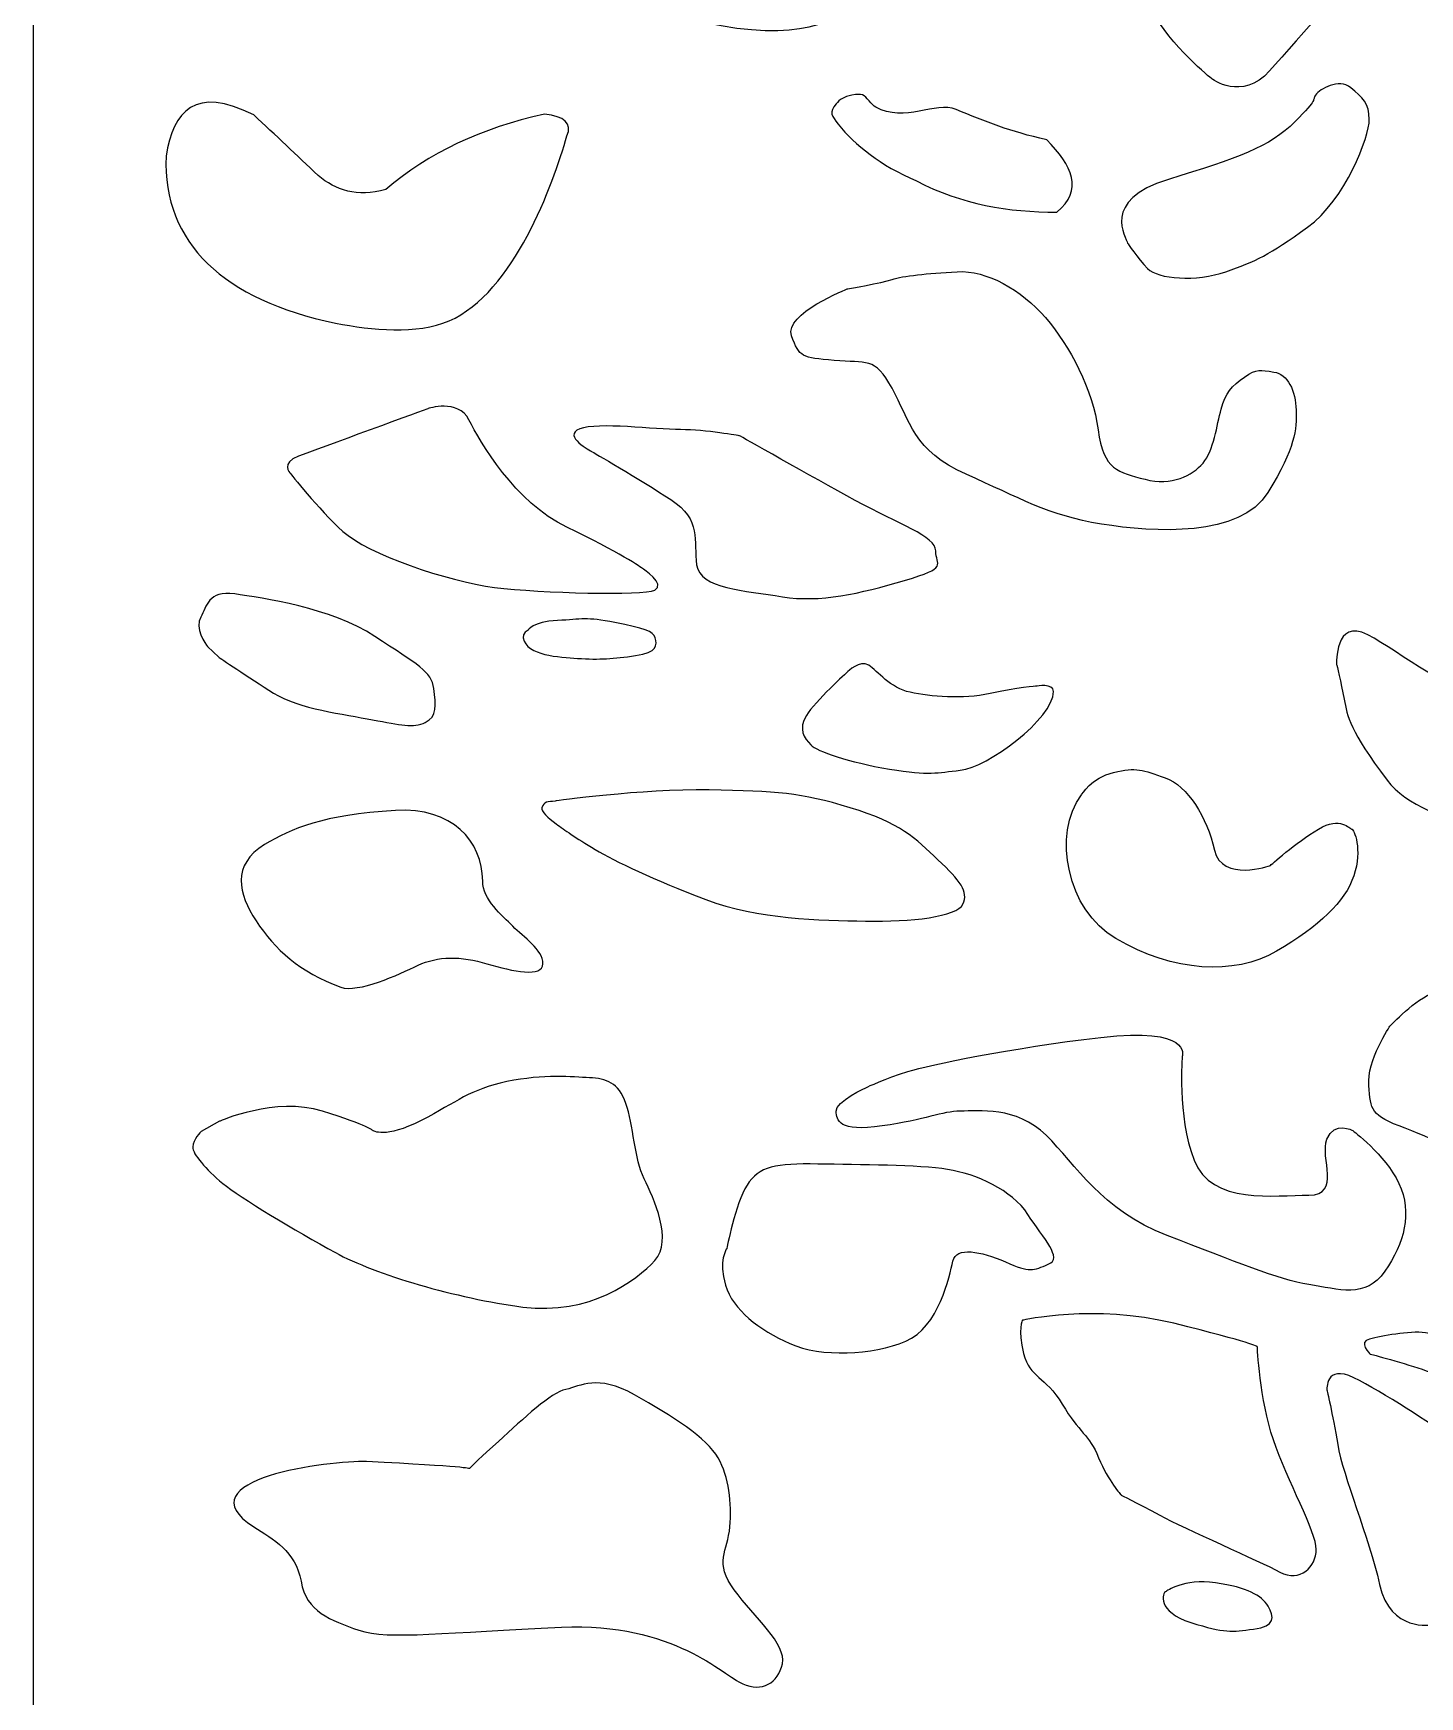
# Model space of a CAD drawing. Header units: centimetres. Extents: x -8.7 to 7.6, y -8.2 to 11.4.
# Drawn here: x 0.025 to 2.552, y 3.231 to 6.263 of the extents above; entities that cross this region are included whole.
import ezdxf

# ---------------------------------------------------------------- set-up
doc = ezdxf.new("R2010")
doc.units = ezdxf.units.CM
doc.header["$MEASUREMENT"] = 0
doc.layers.add('layer 1', color=7, linetype='Continuous')

msp = doc.modelspace()

# ---------------------------------------------------------------- linework, layer by layer
at = {"layer": 'layer 1', "color": 142}
for points, knots in [([(0.02549, 11.40766), (0.02549, 11.40766), (7.59368, 11.40766), (7.59368, 11.40766), (7.59368, 11.40766), (7.59368, 11.40766), (7.59368, -8.21043), (7.59368, -8.21043), (7.59368, -8.21043), (7.59368, -8.21043), (0.02549, -8.21043), (0.02549, -8.21043), (0.02549, -8.21043), (0.02549, -8.21043), (0.02549, 11.40766), (0.02549, 11.40766)], [0, 0, 0, 0, 0.2, 0.2, 0.2, 0.2, 0.4, 0.4, 0.4, 0.4, 0.6, 0.6, 0.6, 0.6, 1, 1, 1, 1]), ([(1.02791, 6.56658), (1.02791, 6.56658), (1.00831, 6.64049), (1.11416, 6.63765), (1.11416, 6.63765), (1.22001, 6.6348), (1.26315, 6.62628), (1.29844, 6.53816), (1.29844, 6.53816), (1.33372, 6.45004), (1.31411, 6.39319), (1.369, 6.39888), (1.369, 6.39888), (1.4239, 6.40457), (1.49447, 6.48131), (1.53368, 6.48699), (1.53368, 6.48699), (1.57289, 6.49268), (1.60033, 6.51826), (1.60425, 6.4671), (1.60425, 6.4671), (1.60817, 6.41593), (1.57289, 6.36192), (1.5376, 6.32781), (1.5376, 6.32781), (1.50231, 6.2937), (1.43958, 6.24823), (1.27883, 6.27665), (1.27883, 6.27665), (1.11808, 6.30507), (1.05536, 6.36477), (1.03575, 6.41877), (1.03575, 6.41877), (1.01615, 6.47278), (1.02791, 6.56658), (1.02791, 6.56658)], [0, 0, 0, 0, 0.1, 0.1, 0.1, 0.1, 0.2, 0.2, 0.2, 0.2, 0.3, 0.3, 0.3, 0.3, 0.4, 0.4, 0.4, 0.4, 0.5, 0.5, 0.5, 0.5, 0.6, 0.6, 0.6, 0.6, 0.7, 0.7, 0.7, 0.7, 0.8, 0.8, 0.8, 0.8, 1, 1, 1, 1]), ([(2.34134, 6.63195), (2.34134, 6.63195), (2.19629, 6.51826), (2.1414, 6.45573), (2.1414, 6.45573), (2.08651, 6.39319), (2.02769, 6.37046), (2.06298, 6.30507), (2.06298, 6.30507), (2.09826, 6.2397), (2.17276, 6.18001), (2.17276, 6.18001), (2.17276, 6.18001), (2.17276, 6.18001), (2.22764, 6.13737), (2.27861, 6.19422), (2.27861, 6.19422), (2.3296, 6.25107), (2.45113, 6.39035), (2.45113, 6.39035), (2.45113, 6.39035), (2.45113, 6.39035), (2.42368, 6.47847), (2.42368, 6.5211), (2.42368, 6.5211), (2.42368, 6.56375), (2.42761, 6.6149), (2.42761, 6.6149), (2.42761, 6.6149), (2.42761, 6.6149), (2.43905, 6.65087), (2.41366, 6.65229), (2.41366, 6.65229), (2.38826, 6.6537), (2.34134, 6.63195), (2.34134, 6.63195)], [0, 0, 0, 0, 0.1, 0.1, 0.1, 0.1, 0.2, 0.2, 0.2, 0.2, 0.3, 0.3, 0.3, 0.3, 0.4, 0.4, 0.4, 0.4, 0.5, 0.5, 0.5, 0.5, 0.6, 0.6, 0.6, 0.6, 0.7, 0.7, 0.7, 0.7, 0.8, 0.8, 0.8, 0.8, 1, 1, 1, 1]), ([(0.26739, 6.03875), (0.28117, 6.12115), (0.31991, 6.16742), (0.42758, 6.11381), (0.42758, 6.11381), (0.46665, 6.07699), (0.50572, 6.04015), (0.5448, 6.00333), (0.5448, 6.00333), (0.57668, 5.97665), (0.61511, 5.96297), (0.66787, 5.97784), (0.66787, 5.97784), (0.74601, 6.04441), (0.84237, 6.0902), (0.95701, 6.11523), (0.95701, 6.11523), (0.99412, 6.11144), (1.00779, 6.09821), (0.99803, 6.07557), (0.99803, 6.07557), (0.97268, 5.98765), (0.90182, 5.78932), (0.78315, 5.73848), (0.78315, 5.73848), (0.7242, 5.71322), (0.64311, 5.72149), (0.57605, 5.73422), (0.57605, 5.73422), (0.3735, 5.77661), (0.26151, 5.8793), (0.26739, 6.03875)], [0, 0, 0, 0, 0.1111111, 0.1111111, 0.1111111, 0.1111111, 0.2222222, 0.2222222, 0.2222222, 0.2222222, 0.3333333, 0.3333333, 0.3333333, 0.3333333, 0.4444444, 0.4444444, 0.4444444, 0.4444444, 0.5555556, 0.5555556, 0.5555556, 0.5555556, 0.6666667, 0.6666667, 0.6666667, 0.6666667, 0.7777778, 0.7777778, 0.7777778, 0.7777778, 1, 1, 1, 1]), ([(2.01978, 5.88011), (2.01783, 5.89003), (1.96899, 5.95801), (2.09402, 5.99626), (2.09402, 5.99626), (2.21904, 6.0345), (2.27961, 6.05574), (2.32454, 6.10106), (2.32454, 6.10106), (2.36948, 6.14639), (2.35455, 6.13836), (2.36243, 6.14979), (2.36243, 6.14979), (2.37028, 6.1612), (2.4047, 6.18118), (2.42633, 6.16335), (2.42633, 6.16335), (2.44794, 6.14551), (2.46024, 6.13552), (2.46024, 6.10518), (2.46024, 6.10518), (2.46024, 6.07485), (2.41722, 5.95957), (2.34738, 5.90893), (2.34738, 5.90893), (2.27752, 5.85829), (2.25328, 5.84704), (2.19894, 5.82805), (2.19894, 5.82805), (2.14463, 5.80906), (2.07479, 5.81469), (2.05634, 5.83368), (2.05634, 5.83368), (2.03792, 5.85267), (2.01978, 5.88011), (2.01978, 5.88011)], [0, 0, 0, 0, 0.1, 0.1, 0.1, 0.1, 0.2, 0.2, 0.2, 0.2, 0.3, 0.3, 0.3, 0.3, 0.4, 0.4, 0.4, 0.4, 0.5, 0.5, 0.5, 0.5, 0.6, 0.6, 0.6, 0.6, 0.7, 0.7, 0.7, 0.7, 0.8, 0.8, 0.8, 0.8, 1, 1, 1, 1]), ([(1.48844, 6.13386), (1.49467, 6.1416), (1.50342, 6.14754), (1.51715, 6.14985), (1.51715, 6.14985), (1.53665, 6.15314), (1.53927, 6.15078), (1.54855, 6.13958), (1.54855, 6.13958), (1.55257, 6.13473), (1.55661, 6.13024), (1.56068, 6.12797), (1.56068, 6.12797), (1.61376, 6.0984), (1.66994, 6.13923), (1.7072, 6.12372), (1.7072, 6.12372), (1.76102, 6.10134), (1.80556, 6.0834), (1.87239, 6.06848), (1.87239, 6.06848), (1.91852, 6.02154), (1.94037, 5.97623), (1.89084, 5.93677), (1.89084, 5.93677), (1.80319, 5.93612), (1.71736, 5.95096), (1.63491, 5.99342), (1.63491, 5.99342), (1.56889, 6.02272), (1.52326, 6.05779), (1.49253, 6.09705), (1.49253, 6.09705), (1.48038, 6.11257), (1.47532, 6.11758), (1.48844, 6.13386)], [0, 0, 0, 0, 0.1, 0.1, 0.1, 0.1, 0.2, 0.2, 0.2, 0.2, 0.3, 0.3, 0.3, 0.3, 0.4, 0.4, 0.4, 0.4, 0.5, 0.5, 0.5, 0.5, 0.6, 0.6, 0.6, 0.6, 0.7, 0.7, 0.7, 0.7, 0.8, 0.8, 0.8, 0.8, 1, 1, 1, 1]), ([(1.5102, 5.79711), (1.5102, 5.79711), (1.39282, 5.75139), (1.40737, 5.71131), (1.40737, 5.71131), (1.42192, 5.67121), (1.4258, 5.67192), (1.48497, 5.66629), (1.48497, 5.66629), (1.54414, 5.66067), (1.5587, 5.67403), (1.59071, 5.61566), (1.59071, 5.61566), (1.62272, 5.55728), (1.62952, 5.50103), (1.72555, 5.45883), (1.72555, 5.45883), (1.82159, 5.41663), (1.87495, 5.38357), (1.97195, 5.3681), (1.97195, 5.3681), (2.06896, 5.35262), (2.22514, 5.34348), (2.27558, 5.42577), (2.27558, 5.42577), (2.32603, 5.50805), (2.32797, 5.5404), (2.327, 5.57557), (2.327, 5.57557), (2.32603, 5.61073), (2.31148, 5.64168), (2.28625, 5.6452), (2.28625, 5.6452), (2.26103, 5.64871), (2.25618, 5.65223), (2.2329, 5.63605), (2.2329, 5.63605), (2.20962, 5.61987), (2.19798, 5.60652), (2.19022, 5.57768), (2.19022, 5.57768), (2.18245, 5.54884), (2.17664, 5.50173), (2.15724, 5.47922), (2.15724, 5.47922), (2.13784, 5.45672), (2.1, 5.43702), (2.05149, 5.44968), (2.05149, 5.44968), (2.00299, 5.46234), (1.97583, 5.46656), (1.96614, 5.5397), (1.96614, 5.5397), (1.95643, 5.61284), (1.91471, 5.69302), (1.8701, 5.74436), (1.8701, 5.74436), (1.82547, 5.7957), (1.76338, 5.83086), (1.70906, 5.82805), (1.70906, 5.82805), (1.65474, 5.82524), (1.61011, 5.82031), (1.59071, 5.81399), (1.59071, 5.81399), (1.57131, 5.80766), (1.5102, 5.79711), (1.5102, 5.79711)], [0, 0, 0, 0, 0.0555556, 0.0555556, 0.0555556, 0.0555556, 0.1111111, 0.1111111, 0.1111111, 0.1111111, 0.1666667, 0.1666667, 0.1666667, 0.1666667, 0.2222222, 0.2222222, 0.2222222, 0.2222222, 0.2777778, 0.2777778, 0.2777778, 0.2777778, 0.3333333, 0.3333333, 0.3333333, 0.3333333, 0.3888889, 0.3888889, 0.3888889, 0.3888889, 0.4444444, 0.4444444, 0.4444444, 0.4444444, 0.5, 0.5, 0.5, 0.5, 0.5555556, 0.5555556, 0.5555556, 0.5555556, 0.6111111, 0.6111111, 0.6111111, 0.6111111, 0.6666667, 0.6666667, 0.6666667, 0.6666667, 0.7222222, 0.7222222, 0.7222222, 0.7222222, 0.7777778, 0.7777778, 0.7777778, 0.7777778, 0.8333333, 0.8333333, 0.8333333, 0.8333333, 0.8888889, 0.8888889, 0.8888889, 0.8888889, 1, 1, 1, 1]), ([(0.49356, 5.46093), (0.49356, 5.46093), (0.47512, 5.47922), (0.50908, 5.49188), (0.50908, 5.49188), (0.54303, 5.50454), (0.7448, 5.57839), (0.7448, 5.57839), (0.7448, 5.57839), (0.7448, 5.57839), (0.79914, 5.59737), (0.8195, 5.55799), (0.8195, 5.55799), (0.83987, 5.51861), (0.90294, 5.40748), (0.998, 5.36247), (0.998, 5.36247), (1.09307, 5.31747), (1.13574, 5.28722), (1.13574, 5.28722), (1.13574, 5.28722), (1.13574, 5.28722), (1.17941, 5.25839), (1.15806, 5.24784), (1.15806, 5.24784), (1.13672, 5.23728), (0.95143, 5.24221), (0.86606, 5.25276), (0.86606, 5.25276), (0.7807, 5.26331), (0.63422, 5.31394), (0.5896, 5.35474), (0.5896, 5.35474), (0.54497, 5.39553), (0.49356, 5.46093), (0.49356, 5.46093)], [0, 0, 0, 0, 0.1, 0.1, 0.1, 0.1, 0.2, 0.2, 0.2, 0.2, 0.3, 0.3, 0.3, 0.3, 0.4, 0.4, 0.4, 0.4, 0.5, 0.5, 0.5, 0.5, 0.6, 0.6, 0.6, 0.6, 0.7, 0.7, 0.7, 0.7, 0.8, 0.8, 0.8, 0.8, 1, 1, 1, 1]), ([(1.04297, 5.50053), (1.04297, 5.50053), (0.98826, 5.52886), (1.02148, 5.5416), (1.02148, 5.5416), (1.0547, 5.55435), (1.15824, 5.54019), (1.20513, 5.54019), (1.20513, 5.54019), (1.25201, 5.54019), (1.31257, 5.52886), (1.31257, 5.52886), (1.31257, 5.52886), (1.31257, 5.52886), (1.44346, 5.45521), (1.52356, 5.4113), (1.52356, 5.4113), (1.60366, 5.3674), (1.67008, 5.34616), (1.67008, 5.31924), (1.67008, 5.31924), (1.67008, 5.29233), (1.69548, 5.2895), (1.61343, 5.26541), (1.61343, 5.26541), (1.53137, 5.24134), (1.4591, 5.22435), (1.39071, 5.23567), (1.39071, 5.23567), (1.32233, 5.247), (1.24029, 5.24984), (1.23443, 5.29375), (1.23443, 5.29375), (1.22857, 5.33766), (1.24419, 5.3759), (1.18755, 5.41272), (1.18755, 5.41272), (1.13089, 5.44954), (1.04297, 5.50053), (1.04297, 5.50053)], [0, 0, 0, 0, 0.0909091, 0.0909091, 0.0909091, 0.0909091, 0.1818182, 0.1818182, 0.1818182, 0.1818182, 0.2727273, 0.2727273, 0.2727273, 0.2727273, 0.3636364, 0.3636364, 0.3636364, 0.3636364, 0.4545455, 0.4545455, 0.4545455, 0.4545455, 0.5454545, 0.5454545, 0.5454545, 0.5454545, 0.6363636, 0.6363636, 0.6363636, 0.6363636, 0.7272727, 0.7272727, 0.7272727, 0.7272727, 0.8181818, 0.8181818, 0.8181818, 0.8181818, 1, 1, 1, 1]), ([(0.34319, 5.14515), (0.33932, 5.14867), (0.31894, 5.17962), (0.33058, 5.19861), (0.33058, 5.19861), (0.34222, 5.2176), (0.34319, 5.24784), (0.39267, 5.24081), (0.39267, 5.24081), (0.44215, 5.23377), (0.56921, 5.21549), (0.64779, 5.16344), (0.64779, 5.16344), (0.72638, 5.1114), (0.7516, 5.09944), (0.75547, 5.06849), (0.75547, 5.06849), (0.75935, 5.03755), (0.76226, 5.01716), (0.73995, 5.00661), (0.73995, 5.00661), (0.71765, 4.99606), (0.69533, 5.00168), (0.64392, 5.01153), (0.64392, 5.01153), (0.59251, 5.02137), (0.50908, 5.03122), (0.46347, 5.06006), (0.46347, 5.06006), (0.41789, 5.08889), (0.36357, 5.12546), (0.36357, 5.12546), (0.36357, 5.12546), (0.36357, 5.12546), (0.34319, 5.14515), (0.34319, 5.14515)], [0, 0, 0, 0, 0.1, 0.1, 0.1, 0.1, 0.2, 0.2, 0.2, 0.2, 0.3, 0.3, 0.3, 0.3, 0.4, 0.4, 0.4, 0.4, 0.5, 0.5, 0.5, 0.5, 0.6, 0.6, 0.6, 0.6, 0.7, 0.7, 0.7, 0.7, 0.8, 0.8, 0.8, 0.8, 1, 1, 1, 1]), ([(0.92718, 5.17469), (0.92718, 5.17469), (0.93494, 5.19017), (0.98054, 5.19228), (0.98054, 5.19228), (1.02613, 5.19439), (1.03292, 5.19931), (1.08531, 5.18876), (1.08531, 5.18876), (1.13769, 5.17821), (1.15612, 5.17329), (1.15903, 5.16063), (1.15903, 5.16063), (1.16193, 5.14797), (1.16388, 5.1339), (1.12314, 5.12828), (1.12314, 5.12828), (1.08239, 5.12265), (1.05813, 5.12054), (1.01739, 5.12335), (1.01739, 5.12335), (0.98382, 5.12567), (0.92472, 5.12793), (0.91845, 5.16063), (0.91845, 5.16063), (0.91683, 5.16911), (0.92718, 5.17469), (0.92718, 5.17469)], [0, 0, 0, 0, 0.125, 0.125, 0.125, 0.125, 0.25, 0.25, 0.25, 0.25, 0.375, 0.375, 0.375, 0.375, 0.5, 0.5, 0.5, 0.5, 0.625, 0.625, 0.625, 0.625, 0.75, 0.75, 0.75, 0.75, 1, 1, 1, 1]), ([(2.40073, 5.11245), (2.40073, 5.11245), (2.39683, 5.19743), (2.45739, 5.16627), (2.45739, 5.16627), (2.51796, 5.13512), (2.60977, 5.05438), (2.69378, 5.04872), (2.69378, 5.04872), (2.77779, 5.04305), (2.8403, 5.02606), (2.89305, 4.97648), (2.89305, 4.97648), (2.94579, 4.92692), (2.96729, 4.8476), (2.96339, 4.82776), (2.96339, 4.82776), (2.95948, 4.80794), (3.01418, 4.7867), (2.90087, 4.78811), (2.90087, 4.78811), (2.78756, 4.78952), (2.56093, 4.81077), (2.49256, 4.90142), (2.49256, 4.90142), (2.42418, 4.99206), (2.42028, 5.01756), (2.41441, 5.04872), (2.41441, 5.04872), (2.40856, 5.07988), (2.40073, 5.11245), (2.40073, 5.11245)], [0, 0, 0, 0, 0.1111111, 0.1111111, 0.1111111, 0.1111111, 0.2222222, 0.2222222, 0.2222222, 0.2222222, 0.3333333, 0.3333333, 0.3333333, 0.3333333, 0.4444444, 0.4444444, 0.4444444, 0.4444444, 0.5555556, 0.5555556, 0.5555556, 0.5555556, 0.6666667, 0.6666667, 0.6666667, 0.6666667, 0.7777778, 0.7777778, 0.7777778, 0.7777778, 1, 1, 1, 1]), ([(1.71488, 4.91941), (1.67122, 4.91518), (1.66056, 4.90885), (1.58586, 4.92151), (1.58586, 4.92151), (1.51117, 4.93417), (1.45394, 4.95386), (1.4423, 4.96582), (1.4423, 4.96582), (1.43065, 4.97777), (1.41901, 4.99395), (1.43453, 5.01927), (1.43453, 5.01927), (1.45004, 5.04459), (1.50922, 5.09874), (1.50922, 5.09874), (1.50922, 5.09874), (1.50922, 5.09874), (1.53154, 5.12125), (1.54802, 5.1107), (1.54802, 5.1107), (1.56452, 5.10015), (1.58683, 5.0692), (1.6237, 5.06147), (1.6237, 5.06147), (1.66056, 5.05373), (1.71876, 5.0481), (1.76921, 5.05936), (1.76921, 5.05936), (1.81965, 5.07061), (1.8536, 5.07271), (1.8536, 5.07271), (1.8536, 5.07271), (1.8536, 5.07271), (1.88465, 5.07834), (1.88465, 5.06287), (1.88465, 5.06287), (1.88465, 5.01337), (1.76389, 4.92413), (1.71488, 4.91941)], [0, 0, 0, 0, 0.0909091, 0.0909091, 0.0909091, 0.0909091, 0.1818182, 0.1818182, 0.1818182, 0.1818182, 0.2727273, 0.2727273, 0.2727273, 0.2727273, 0.3636364, 0.3636364, 0.3636364, 0.3636364, 0.4545455, 0.4545455, 0.4545455, 0.4545455, 0.5454545, 0.5454545, 0.5454545, 0.5454545, 0.6363636, 0.6363636, 0.6363636, 0.6363636, 0.7272727, 0.7272727, 0.7272727, 0.7272727, 0.8181818, 0.8181818, 0.8181818, 0.8181818, 1, 1, 1, 1]), ([(1.99829, 4.61248), (2.10378, 4.55158), (2.21319, 4.5445), (2.29134, 4.58982), (2.29134, 4.58982), (2.36948, 4.63515), (2.41568, 4.67903), (2.432, 4.7272), (2.432, 4.7272), (2.44831, 4.77538), (2.43223, 4.8122), (2.42809, 4.81219), (2.42809, 4.81219), (2.42395, 4.81217), (2.40856, 4.83626), (2.36753, 4.81219), (2.36753, 4.81219), (2.3265, 4.78811), (2.27961, 4.74562), (2.27961, 4.74562), (2.27961, 4.74562), (2.27961, 4.74562), (2.1917, 4.71446), (2.17803, 4.77395), (2.17803, 4.77395), (2.16435, 4.83343), (2.12918, 4.8915), (2.08816, 4.90567), (2.08816, 4.90567), (2.04713, 4.91983), (2.03541, 4.92549), (1.99438, 4.91558), (1.99438, 4.91558), (1.95336, 4.90567), (1.93577, 4.87451), (1.93577, 4.87451), (1.93577, 4.87451), (1.88229, 4.8034), (1.90937, 4.66381), (1.99829, 4.61248)], [0, 0, 0, 0, 0.0909091, 0.0909091, 0.0909091, 0.0909091, 0.1818182, 0.1818182, 0.1818182, 0.1818182, 0.2727273, 0.2727273, 0.2727273, 0.2727273, 0.3636364, 0.3636364, 0.3636364, 0.3636364, 0.4545455, 0.4545455, 0.4545455, 0.4545455, 0.5454545, 0.5454545, 0.5454545, 0.5454545, 0.6363636, 0.6363636, 0.6363636, 0.6363636, 0.7272727, 0.7272727, 0.7272727, 0.7272727, 0.8181818, 0.8181818, 0.8181818, 0.8181818, 1, 1, 1, 1]), ([(0.97665, 4.86314), (0.97665, 4.86314), (1.13284, 4.88564), (1.25701, 4.88353), (1.25701, 4.88353), (1.38117, 4.88142), (1.42289, 4.87861), (1.51407, 4.85118), (1.51407, 4.85118), (1.60526, 4.82375), (1.6334, 4.79492), (1.67413, 4.75624), (1.67413, 4.75624), (1.71488, 4.71756), (1.73041, 4.69857), (1.71974, 4.67536), (1.71974, 4.67536), (1.70906, 4.65215), (1.62467, 4.64301), (1.5422, 4.64441), (1.5422, 4.64441), (1.45975, 4.64582), (1.34625, 4.64793), (1.25118, 4.68379), (1.25118, 4.68379), (1.15612, 4.71967), (1.08628, 4.75342), (1.04941, 4.77523), (1.04941, 4.77523), (1.01254, 4.79703), (0.99412, 4.81039), (0.97859, 4.82164), (0.97859, 4.82164), (0.96307, 4.8329), (0.95046, 4.84415), (0.9524, 4.85118), (0.9524, 4.85118), (0.95555, 4.86265), (0.9637, 4.86197), (0.97665, 4.86314)], [0, 0, 0, 0, 0.0909091, 0.0909091, 0.0909091, 0.0909091, 0.1818182, 0.1818182, 0.1818182, 0.1818182, 0.2727273, 0.2727273, 0.2727273, 0.2727273, 0.3636364, 0.3636364, 0.3636364, 0.3636364, 0.4545455, 0.4545455, 0.4545455, 0.4545455, 0.5454545, 0.5454545, 0.5454545, 0.5454545, 0.6363636, 0.6363636, 0.6363636, 0.6363636, 0.7272727, 0.7272727, 0.7272727, 0.7272727, 0.8181818, 0.8181818, 0.8181818, 0.8181818, 1, 1, 1, 1]), ([(0.43148, 4.64506), (0.39938, 4.69421), (0.38607, 4.7467), (0.44711, 4.78386), (0.44711, 4.78386), (0.49595, 4.81359), (0.55261, 4.83769), (0.68546, 4.84619), (0.68546, 4.84619), (0.7883, 4.85276), (0.84448, 4.79014), (0.84448, 4.71744), (0.84448, 4.71744), (0.84448, 4.68333), (0.87977, 4.65491), (0.89938, 4.63501), (0.89938, 4.63501), (0.91897, 4.61511), (0.95426, 4.59237), (0.95426, 4.56679), (0.95426, 4.56679), (0.95426, 4.54121), (0.89938, 4.55258), (0.85233, 4.56679), (0.85233, 4.56679), (0.80528, 4.581), (0.76215, 4.581), (0.72686, 4.56395), (0.72686, 4.56395), (0.69158, 4.5469), (0.61708, 4.51278), (0.58571, 4.52415), (0.58571, 4.52415), (0.51101, 4.55123), (0.46584, 4.59248), (0.43148, 4.64506)], [0, 0, 0, 0, 0.1, 0.1, 0.1, 0.1, 0.2, 0.2, 0.2, 0.2, 0.3, 0.3, 0.3, 0.3, 0.4, 0.4, 0.4, 0.4, 0.5, 0.5, 0.5, 0.5, 0.6, 0.6, 0.6, 0.6, 0.7, 0.7, 0.7, 0.7, 0.8, 0.8, 0.8, 0.8, 1, 1, 1, 1]), ([(2.49842, 4.45385), (2.49842, 4.45385), (2.45544, 4.39012), (2.45934, 4.34479), (2.45934, 4.34479), (2.46325, 4.29947), (2.4613, 4.29097), (2.52577, 4.26689), (2.52577, 4.26689), (2.59024, 4.24282), (2.63518, 4.21449), (2.67033, 4.18474), (2.67033, 4.18474), (2.7055, 4.155), (2.74457, 4.13234), (2.79537, 4.13092), (2.79537, 4.13092), (2.84616, 4.12951), (2.92431, 4.13942), (2.98683, 4.17059), (2.98683, 4.17059), (3.04934, 4.20174), (3.10795, 4.26831), (3.10795, 4.26831), (3.10795, 4.26831), (3.10795, 4.26831), (3.10599, 4.31363), (3.0552, 4.31505), (3.0552, 4.31505), (3.00441, 4.31647), (2.91259, 4.30938), (2.91259, 4.30938), (2.91259, 4.30938), (2.91259, 4.30938), (2.8618, 4.30231), (2.82858, 4.34479), (2.82858, 4.34479), (2.79537, 4.38728), (2.65861, 4.50768), (2.65861, 4.50768), (2.65861, 4.50768), (2.65861, 4.50768), (2.61173, 4.52609), (2.57851, 4.51476), (2.57851, 4.51476), (2.54531, 4.50342), (2.49842, 4.45385), (2.49842, 4.45385)], [0, 0, 0, 0, 0.0769231, 0.0769231, 0.0769231, 0.0769231, 0.1538462, 0.1538462, 0.1538462, 0.1538462, 0.2307692, 0.2307692, 0.2307692, 0.2307692, 0.3076923, 0.3076923, 0.3076923, 0.3076923, 0.3846154, 0.3846154, 0.3846154, 0.3846154, 0.4615385, 0.4615385, 0.4615385, 0.4615385, 0.5384615, 0.5384615, 0.5384615, 0.5384615, 0.6153846, 0.6153846, 0.6153846, 0.6153846, 0.6923077, 0.6923077, 0.6923077, 0.6923077, 0.7692308, 0.7692308, 0.7692308, 0.7692308, 0.8461538, 0.8461538, 0.8461538, 0.8461538, 1, 1, 1, 1]), ([(1.54505, 4.34196), (1.54505, 4.34196), (1.48644, 4.31505), (1.4884, 4.29806), (1.4884, 4.29806), (1.49035, 4.28106), (1.4923, 4.25982), (1.5724, 4.27114), (1.5724, 4.27114), (1.65249, 4.28247), (1.6818, 4.29806), (1.71502, 4.29806), (1.71502, 4.29806), (1.74823, 4.29806), (1.81661, 4.30797), (1.8713, 4.25415), (1.8713, 4.25415), (1.92601, 4.20033), (1.97094, 4.11818), (2.09206, 4.07145), (2.09206, 4.07145), (2.21319, 4.0247), (2.29524, 3.99071), (2.34995, 3.98221), (2.34995, 3.98221), (2.40464, 3.97371), (2.45348, 3.9553), (2.48865, 4.00629), (2.48865, 4.00629), (2.52382, 4.05728), (2.53944, 4.11251), (2.51405, 4.16633), (2.51405, 4.16633), (2.48865, 4.22015), (2.43004, 4.26264), (2.43004, 4.26264), (2.43004, 4.26264), (2.43004, 4.26264), (2.39683, 4.28106), (2.38315, 4.24707), (2.38315, 4.24707), (2.36948, 4.21308), (2.41051, 4.14509), (2.34995, 4.14509), (2.34995, 4.14509), (2.28938, 4.14509), (2.17217, 4.12668), (2.14091, 4.20883), (2.14091, 4.20883), (2.10964, 4.29097), (2.11942, 4.39862), (2.11942, 4.39862), (2.11942, 4.39862), (2.11942, 4.39862), (2.13701, 4.45243), (1.97094, 4.43261), (1.97094, 4.43261), (1.80489, 4.41278), (1.66031, 4.38303), (1.61929, 4.37028), (1.61929, 4.37028), (1.57826, 4.35754), (1.54505, 4.34196), (1.54505, 4.34196)], [0, 0, 0, 0, 0.0588235, 0.0588235, 0.0588235, 0.0588235, 0.1176471, 0.1176471, 0.1176471, 0.1176471, 0.1764706, 0.1764706, 0.1764706, 0.1764706, 0.2352941, 0.2352941, 0.2352941, 0.2352941, 0.2941176, 0.2941176, 0.2941176, 0.2941176, 0.3529412, 0.3529412, 0.3529412, 0.3529412, 0.4117647, 0.4117647, 0.4117647, 0.4117647, 0.4705882, 0.4705882, 0.4705882, 0.4705882, 0.5294118, 0.5294118, 0.5294118, 0.5294118, 0.5882353, 0.5882353, 0.5882353, 0.5882353, 0.6470588, 0.6470588, 0.6470588, 0.6470588, 0.7058824, 0.7058824, 0.7058824, 0.7058824, 0.7647059, 0.7647059, 0.7647059, 0.7647059, 0.8235294, 0.8235294, 0.8235294, 0.8235294, 0.8823529, 0.8823529, 0.8823529, 0.8823529, 1, 1, 1, 1]), ([(0.36506, 4.27964), (0.36506, 4.27964), (0.46665, 4.32496), (0.55261, 4.29806), (0.55261, 4.29806), (0.63857, 4.27114), (0.64443, 4.26264), (0.64443, 4.26264), (0.64443, 4.26264), (0.64443, 4.26264), (0.66592, 4.24707), (0.73233, 4.28106), (0.73233, 4.28106), (0.79877, 4.31505), (0.82026, 4.33771), (0.88863, 4.35188), (0.88863, 4.35188), (0.95701, 4.36604), (1.00781, 4.36038), (1.03906, 4.35896), (1.03906, 4.35896), (1.07032, 4.35754), (1.09181, 4.35046), (1.10548, 4.31222), (1.10548, 4.31222), (1.11916, 4.27397), (1.12111, 4.21024), (1.1387, 4.17483), (1.1387, 4.17483), (1.15628, 4.13942), (1.19145, 4.06295), (1.15824, 4.02611), (1.15824, 4.02611), (1.12502, 3.98929), (1.03906, 3.92555), (0.91794, 3.94114), (0.91794, 3.94114), (0.79681, 3.95671), (0.64834, 4.00063), (0.57605, 4.04028), (0.57605, 4.04028), (0.50377, 4.07994), (0.40215, 4.14081), (0.37092, 4.16633), (0.37092, 4.16633), (0.33969, 4.19186), (0.31603, 4.21962), (0.31603, 4.23299), (0.31603, 4.23299), (0.31603, 4.24635), (0.33155, 4.26112), (0.33155, 4.26112), (0.33155, 4.26112), (0.33155, 4.26112), (0.36506, 4.27964), (0.36506, 4.27964)], [0, 0, 0, 0, 0.0666667, 0.0666667, 0.0666667, 0.0666667, 0.1333333, 0.1333333, 0.1333333, 0.1333333, 0.2, 0.2, 0.2, 0.2, 0.2666667, 0.2666667, 0.2666667, 0.2666667, 0.3333333, 0.3333333, 0.3333333, 0.3333333, 0.4, 0.4, 0.4, 0.4, 0.4666667, 0.4666667, 0.4666667, 0.4666667, 0.5333333, 0.5333333, 0.5333333, 0.5333333, 0.6, 0.6, 0.6, 0.6, 0.6666667, 0.6666667, 0.6666667, 0.6666667, 0.7333333, 0.7333333, 0.7333333, 0.7333333, 0.8, 0.8, 0.8, 0.8, 0.8666667, 0.8666667, 0.8666667, 0.8666667, 1, 1, 1, 1]), ([(1.28913, 4.04736), (1.28913, 4.04736), (1.30475, 4.12951), (1.32625, 4.1635), (1.32625, 4.1635), (1.34774, 4.1975), (1.37899, 4.20315), (1.45518, 4.20174), (1.45518, 4.20174), (1.53137, 4.20033), (1.63883, 4.20033), (1.69158, 4.19183), (1.69158, 4.19183), (1.74432, 4.18333), (1.80879, 4.155), (1.83809, 4.10968), (1.83809, 4.10968), (1.8674, 4.06435), (1.90256, 4.03036), (1.87521, 4.01904), (1.87521, 4.01904), (1.84786, 4.00771), (1.842, 4.00346), (1.79706, 4.02328), (1.79706, 4.02328), (1.75213, 4.04311), (1.7072, 4.0516), (1.70134, 4.0247), (1.70134, 4.0247), (1.69548, 3.99779), (1.67594, 3.90431), (1.61538, 3.87882), (1.61538, 3.87882), (1.55482, 3.85332), (1.46105, 3.84907), (1.40439, 3.87457), (1.40439, 3.87457), (1.34774, 3.90006), (1.30085, 3.93547), (1.28717, 3.98079), (1.28717, 3.98079), (1.2735, 4.02611), (1.28913, 4.04736), (1.28913, 4.04736)], [0, 0, 0, 0, 0.0833333, 0.0833333, 0.0833333, 0.0833333, 0.1666667, 0.1666667, 0.1666667, 0.1666667, 0.25, 0.25, 0.25, 0.25, 0.3333333, 0.3333333, 0.3333333, 0.3333333, 0.4166667, 0.4166667, 0.4166667, 0.4166667, 0.5, 0.5, 0.5, 0.5, 0.5833333, 0.5833333, 0.5833333, 0.5833333, 0.6666667, 0.6666667, 0.6666667, 0.6666667, 0.75, 0.75, 0.75, 0.75, 0.8333333, 0.8333333, 0.8333333, 0.8333333, 1, 1, 1, 1]), ([(1.82833, 3.91706), (1.82833, 3.91706), (1.95922, 3.9468), (2.10378, 3.9114), (2.10378, 3.9114), (2.24835, 3.87598), (2.25617, 3.8689), (2.25617, 3.8689), (2.25617, 3.8689), (2.25617, 3.8689), (2.26008, 3.77259), (2.28548, 3.69894), (2.28548, 3.69894), (2.31087, 3.62529), (2.36362, 3.5304), (2.36362, 3.49923), (2.36362, 3.49923), (2.36362, 3.46807), (2.33432, 3.43833), (2.2972, 3.45816), (2.2972, 3.45816), (2.26008, 3.47799), (2.12333, 3.53748), (2.0784, 3.56155), (2.0784, 3.56155), (2.03346, 3.58563), (2.00805, 3.59838), (2.00805, 3.59838), (2.00805, 3.59838), (2.00805, 3.59838), (1.98461, 3.62387), (1.96703, 3.66636), (1.96703, 3.66636), (1.94944, 3.70885), (1.93186, 3.71168), (1.90061, 3.76409), (1.90061, 3.76409), (1.86935, 3.81649), (1.842, 3.81083), (1.83028, 3.85616), (1.83028, 3.85616), (1.81856, 3.90148), (1.82833, 3.91706), (1.82833, 3.91706)], [0, 0, 0, 0, 0.0833333, 0.0833333, 0.0833333, 0.0833333, 0.1666667, 0.1666667, 0.1666667, 0.1666667, 0.25, 0.25, 0.25, 0.25, 0.3333333, 0.3333333, 0.3333333, 0.3333333, 0.4166667, 0.4166667, 0.4166667, 0.4166667, 0.5, 0.5, 0.5, 0.5, 0.5833333, 0.5833333, 0.5833333, 0.5833333, 0.6666667, 0.6666667, 0.6666667, 0.6666667, 0.75, 0.75, 0.75, 0.75, 0.8333333, 0.8333333, 0.8333333, 0.8333333, 1, 1, 1, 1]), ([(2.46183, 3.85532), (2.46183, 3.85532), (2.43856, 3.87783), (2.46087, 3.88275), (2.46087, 3.88275), (2.48318, 3.88768), (2.53185, 3.89845), (2.56272, 3.89401), (2.56272, 3.89401), (2.59361, 3.88956), (2.60948, 3.8816), (2.61997, 3.86376), (2.61997, 3.86376), (2.63045, 3.84593), (2.64809, 3.83001), (2.62482, 3.82438), (2.62482, 3.82438), (2.60153, 3.81876), (2.60057, 3.81172), (2.5637, 3.82509), (2.5637, 3.82509), (2.52683, 3.83844), (2.46183, 3.85532), (2.46183, 3.85532)], [0, 0, 0, 0, 0.1428571, 0.1428571, 0.1428571, 0.1428571, 0.2857143, 0.2857143, 0.2857143, 0.2857143, 0.4285714, 0.4285714, 0.4285714, 0.4285714, 0.5714286, 0.5714286, 0.5714286, 0.5714286, 0.7142857, 0.7142857, 0.7142857, 0.7142857, 1, 1, 1, 1]), ([(2.38315, 3.78959), (2.38315, 3.78959), (2.37925, 3.83774), (2.432, 3.81225), (2.432, 3.81225), (2.48475, 3.78675), (2.57657, 3.72443), (2.60587, 3.70603), (2.60587, 3.70603), (2.63518, 3.68761), (2.71527, 3.59696), (2.74457, 3.55448), (2.74457, 3.55448), (2.77388, 3.51199), (2.85788, 3.40009), (2.85788, 3.40009), (2.85788, 3.40009), (2.85788, 3.40009), (2.88328, 3.35336), (2.83054, 3.35194), (2.83054, 3.35194), (2.77779, 3.35052), (2.57461, 3.36185), (2.57461, 3.36185), (2.57461, 3.36185), (2.57461, 3.36185), (2.49842, 3.34768), (2.47889, 3.4355), (2.47889, 3.4355), (2.45934, 3.52331), (2.41246, 3.63237), (2.40269, 3.69044), (2.40269, 3.69044), (2.39293, 3.74851), (2.38315, 3.78959), (2.38315, 3.78959)], [0, 0, 0, 0, 0.1, 0.1, 0.1, 0.1, 0.2, 0.2, 0.2, 0.2, 0.3, 0.3, 0.3, 0.3, 0.4, 0.4, 0.4, 0.4, 0.5, 0.5, 0.5, 0.5, 0.6, 0.6, 0.6, 0.6, 0.7, 0.7, 0.7, 0.7, 0.8, 0.8, 0.8, 0.8, 1, 1, 1, 1]), ([(0.63271, 3.65928), (0.8144, 3.65078), (0.82026, 3.64653), (0.82026, 3.64653), (0.82026, 3.64653), (0.82026, 3.64653), (0.82612, 3.65362), (0.87301, 3.69611), (0.87301, 3.69611), (0.9199, 3.7386), (0.96873, 3.78534), (0.99609, 3.791), (0.99609, 3.791), (1.02343, 3.79667), (1.05274, 3.81933), (1.12111, 3.78109), (1.12111, 3.78109), (1.18949, 3.74285), (1.25396, 3.70178), (1.2735, 3.66636), (1.2735, 3.66636), (1.29303, 3.63096), (1.29889, 3.58422), (1.29499, 3.54031), (1.29499, 3.54031), (1.29108, 3.4964), (1.26568, 3.47516), (1.3028, 3.42559), (1.3028, 3.42559), (1.33992, 3.37601), (1.39853, 3.32644), (1.39071, 3.29103), (1.39071, 3.29103), (1.3829, 3.25562), (1.3536, 3.23862), (1.31843, 3.25421), (1.31843, 3.25421), (1.28326, 3.26979), (1.1934, 3.36611), (0.98826, 3.35761), (0.98826, 3.35761), (0.78315, 3.34911), (0.67179, 3.33353), (0.61903, 3.35194), (0.61903, 3.35194), (0.56628, 3.37035), (0.52331, 3.38593), (0.51354, 3.44117), (0.51354, 3.44117), (0.50377, 3.4964), (0.46275, 3.51764), (0.42758, 3.54031), (0.42758, 3.54031), (0.29355, 3.62671), (0.56756, 3.66232), (0.63271, 3.65928)], [0, 0, 0, 0, 0.0666667, 0.0666667, 0.0666667, 0.0666667, 0.1333333, 0.1333333, 0.1333333, 0.1333333, 0.2, 0.2, 0.2, 0.2, 0.2666667, 0.2666667, 0.2666667, 0.2666667, 0.3333333, 0.3333333, 0.3333333, 0.3333333, 0.4, 0.4, 0.4, 0.4, 0.4666667, 0.4666667, 0.4666667, 0.4666667, 0.5333333, 0.5333333, 0.5333333, 0.5333333, 0.6, 0.6, 0.6, 0.6, 0.6666667, 0.6666667, 0.6666667, 0.6666667, 0.7333333, 0.7333333, 0.7333333, 0.7333333, 0.8, 0.8, 0.8, 0.8, 0.8666667, 0.8666667, 0.8666667, 0.8666667, 1, 1, 1, 1]), ([(2.09012, 3.42275), (2.09012, 3.42275), (2.12136, 3.44683), (2.17997, 3.43833), (2.17997, 3.43833), (2.23859, 3.42984), (2.2635, 3.41549), (2.27566, 3.39586), (2.27566, 3.39586), (2.28783, 3.37624), (2.28937, 3.35948), (2.24936, 3.35411), (2.24936, 3.35411), (2.20936, 3.34874), (2.197, 3.34659), (2.13505, 3.36611), (2.13505, 3.36611), (2.07309, 3.38561), (2.08184, 3.42076), (2.09012, 3.42275)], [0, 0, 0, 0, 0.1666667, 0.1666667, 0.1666667, 0.1666667, 0.3333333, 0.3333333, 0.3333333, 0.3333333, 0.5, 0.5, 0.5, 0.5, 0.6666667, 0.6666667, 0.6666667, 0.6666667, 1, 1, 1, 1])]:
    msp.add_open_spline(points, degree=3, knots=knots, dxfattribs=at)

doc.saveas('drawing.dxf')
